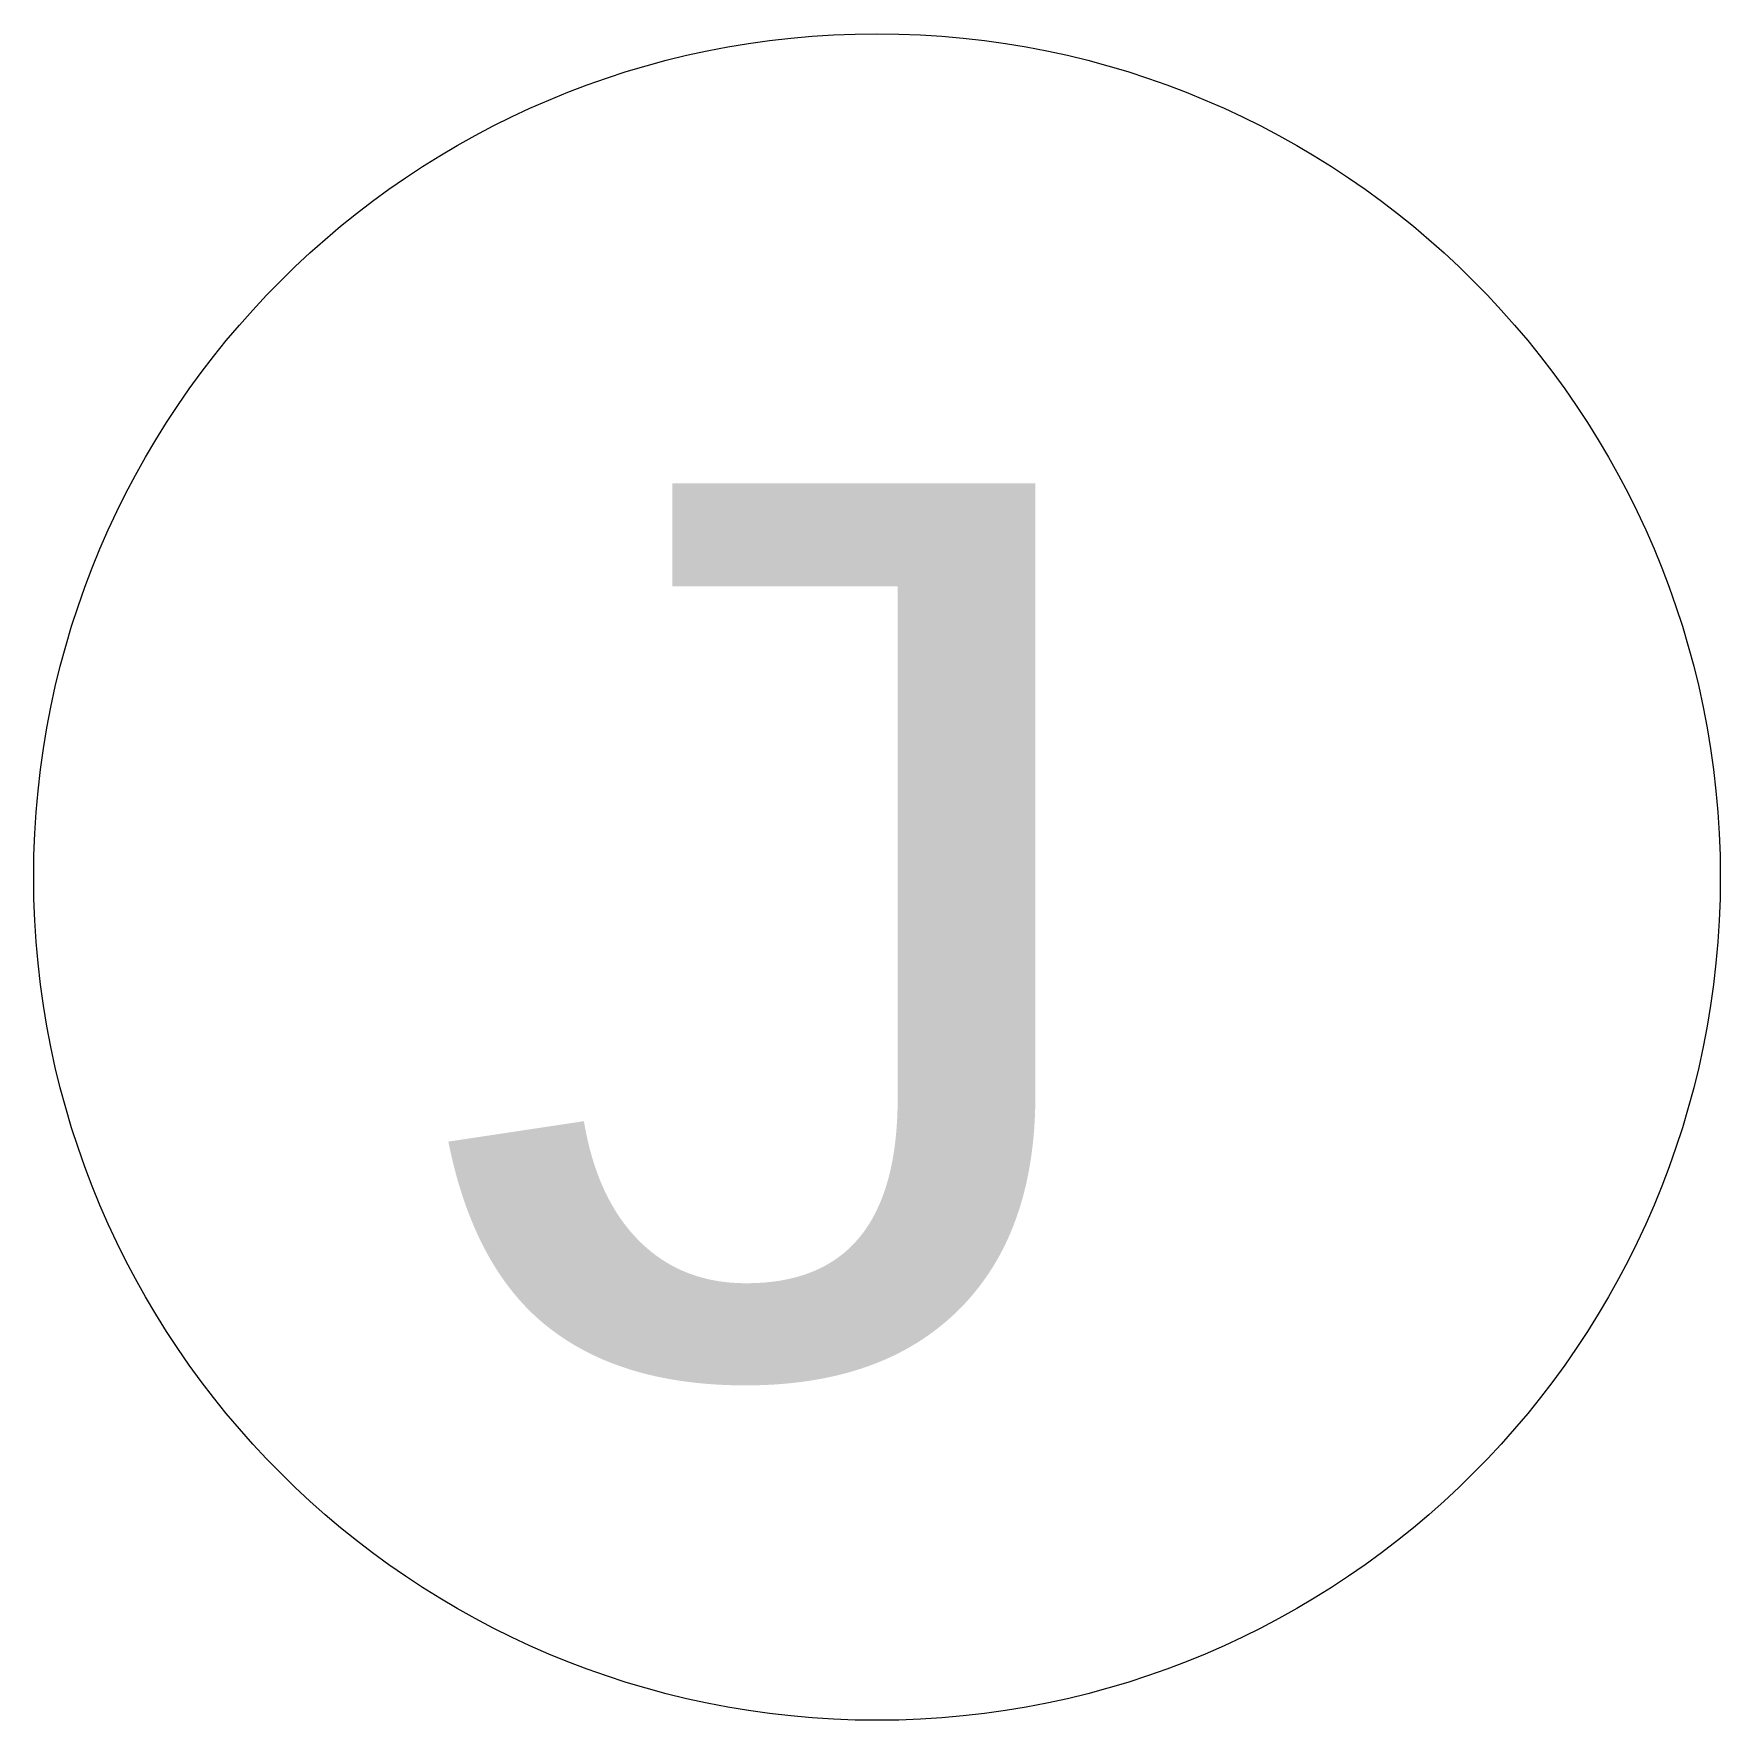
# Model space of a CAD drawing. Header units: inches. Extents: x 182.25 to 186.04, y -263.52 to -259.73.
import ezdxf

# ---------------------------------------------------------------- set-up
doc = ezdxf.new("R2010")
doc.units = ezdxf.units.IN
doc.header["$MEASUREMENT"] = 0
doc.layers.add('E101-Electrical-1st-floor', color=4, linetype='Continuous', lineweight=9)
doc.styles.add('Reg', font='Courier New.ttf', dxfattribs={"height": 2})

msp = doc.modelspace()

# ---------------------------------------------------------------- linework, layer by layer
at = {"layer": 'E101-Electrical-1st-floor'}
msp.add_circle((184.1447, -261.6264), 1.8976, dxfattribs=at)

# ---------------------------------------------------------------- texts
at = {"layer": 'E101-Electrical-1st-floor', "lineweight": 5, "style": 'Reg'}
msp.add_text('J', height=2, dxfattribs=at).set_placement((182.8931, -262.7407))

doc.saveas('drawing.dxf')
